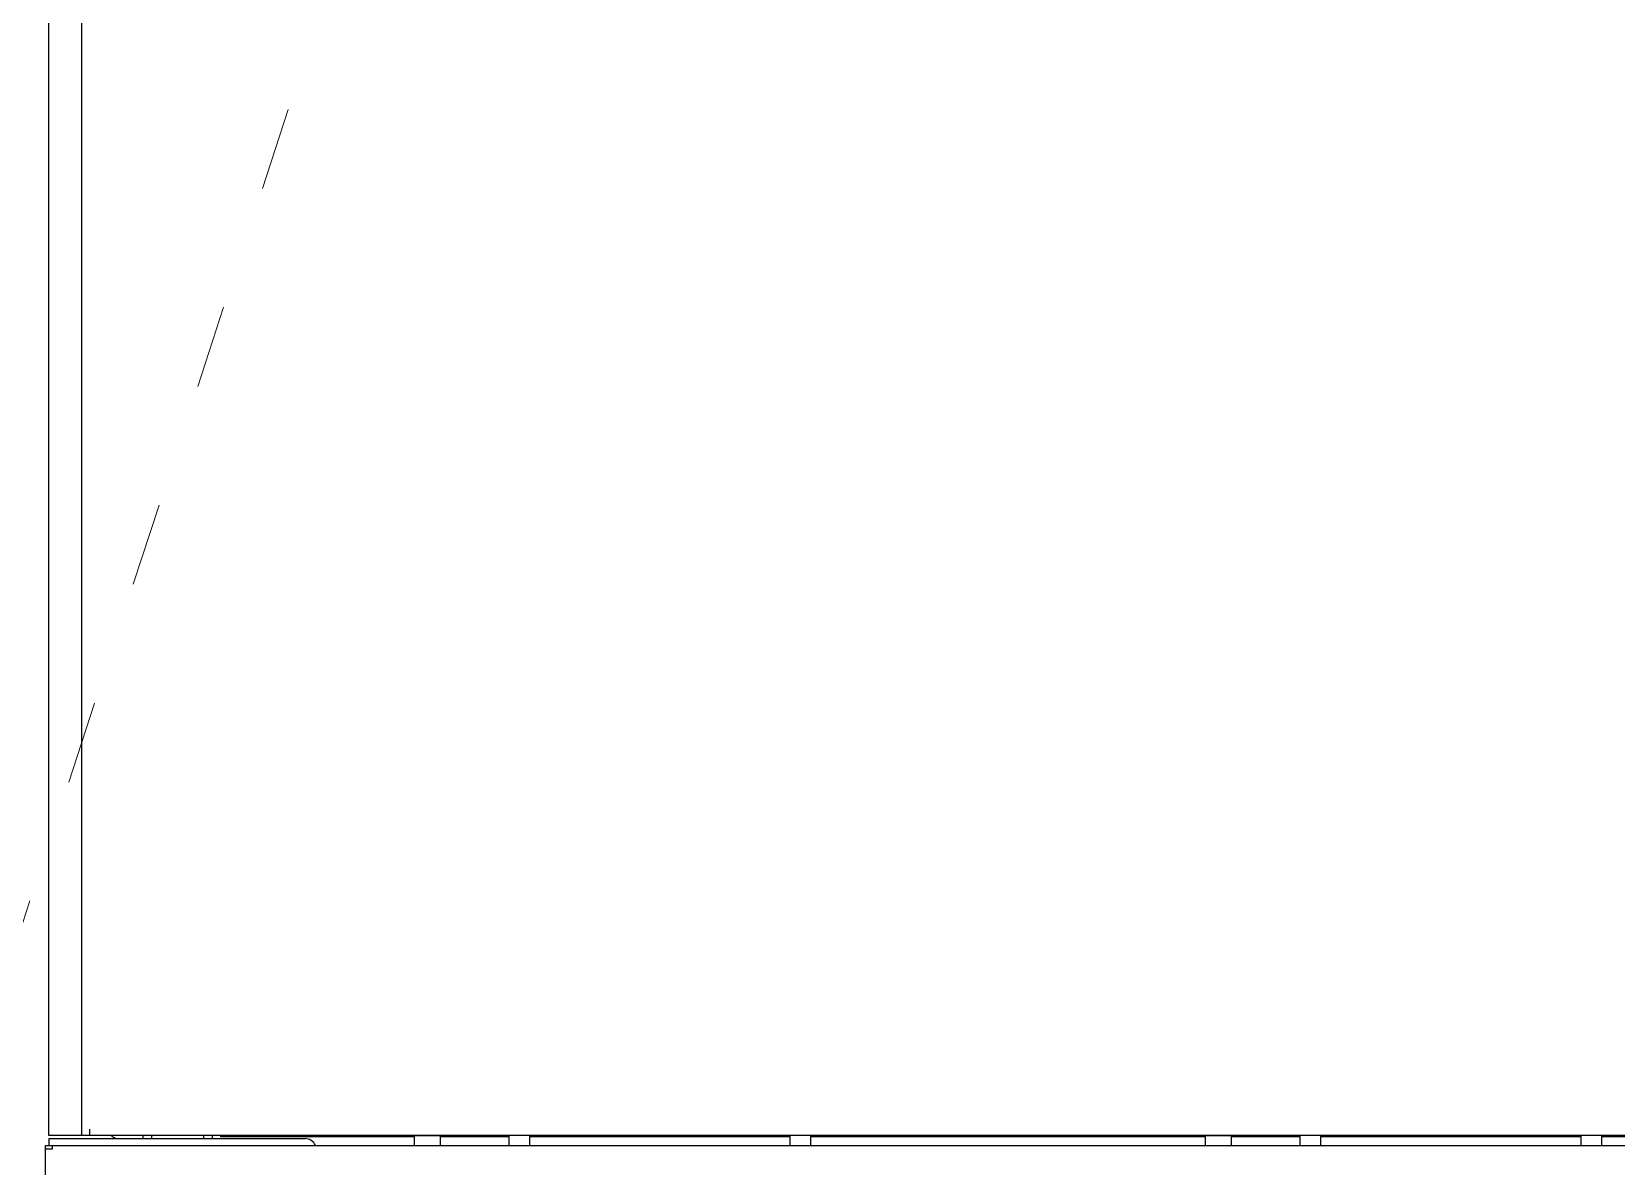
# Model space of a CAD drawing. Extents: x 59521 to 184406, y -1257 to 56672.
# Drawn here: x 70596.2 to 71053, y 18166.2 to 18493.3 of the extents above; entities that cross this region are included whole.
import ezdxf

# ---------------------------------------------------------------- set-up
doc = ezdxf.new("R2010")
doc.units = 0
doc.header["$MEASUREMENT"] = 0
doc.linetypes.add('ACAD_ISO03W100', pattern=[30, 12, -18])
doc.layers.get('0').update_dxf_attribs({"linetype": 'CONTINUOUS'})
for name, color, linetype in [('2403-00165_B-M5-1_0', 7, 'CONTINUOUS'), ('4212-L0877_0', 7, 'CONTINUOUS'), ('4215-12269_9_0', 7, 'CONTINUOUS'), ('4215-12653_3_0', 7, 'CONTINUOUS'), ('4215-12657_0', 7, 'CONTINUOUS'), ('4215-12661_1_0', 7, 'CONTINUOUS'), ('4215-17086_1_0', 7, 'CONTINUOUS'), ('CORNER_FITTING-1_041_0', 7, 'CONTINUOUS'), ('EM-S-M6-ZC_0', 7, 'CONTINUOUS')]:
    doc.layers.add(name, color=color, linetype=linetype)
doc.layers.add('THICK', color=7, linetype='CONTINUOUS', lineweight=0)

# ---------------------------------------------------------------- blocks, each defined once
blk = doc.blocks.new('ju77')
at = {"layer": '2403-00165_B-M5-1_0', "color": 87, "linetype": 'Continuous'}
for p, q in [((-274.05, -1554), (-274.05, -1557)), ((-268.03, -1554), (-268.03, -1557)), ((-193.05, -1554), (-193.05, -1557)), ((-187.03, -1554), (-187.03, -1557)), ((-46.05, -1554), (-46.05, -1557)), ((-40.03, -1554), (-40.03, -1557)), ((34.95, -1554), (34.95, -1557)), ((40.97, -1554), (40.97, -1557))]:
    blk.add_line(p, q, dxfattribs=at)
at = {"layer": '4212-L0877_0', "color": 87, "linetype": 'Continuous'}
blk.add_arc((-386.54, -1552), 3, 221.8643, 270, dxfattribs=at)
at = {"layer": '4215-12269_9_0', "color": 87, "linetype": 'Continuous'}
for p, q in [((-357.04, -1554.5), (-357.04, -1554)), ((-301.29, -1554.5), (-357.04, -1554.5)), ((-274.05, -1554.5), (-293.79, -1554.5)), ((-193.05, -1554.5), (-268.03, -1554.5)), ((-73.29, -1554.5), (-187.03, -1554.5)), ((-46.05, -1554.5), (-65.79, -1554.5)), ((34.95, -1554.5), (-40.03, -1554.5)), ((140.86, -1554.5), (40.97, -1554.5))]:
    blk.add_line(p, q, dxfattribs=at)
at = {"layer": '4215-12653_3_0', "color": 87, "linetype": 'Continuous'}
for p, q in [((-406.74, -558.5), (-406.74, -1554)), ((-406.74, -1554), (-397.04, -1554))]:
    blk.add_line(p, q, dxfattribs=at)
at = {"layer": '4215-12657_0', "color": 87, "linetype": 'Continuous'}
for p, q in [((-407.54, -1557), (328.46, -1557)), ((-407.54, -1673), (-407.54, -1557)), ((-405.54, -1558), (-405.54, -1557)), ((-407.54, -1558), (-405.54, -1558))]:
    blk.add_line(p, q, dxfattribs=at)
at = {"layer": '4215-12661_1_0', "color": 87, "linetype": 'Continuous'}
for p, q in [((-397.04, -1554), (-397.04, 459)), ((-394.84, -1552.3), (-394.84, -1554)), ((-397.04, -1554), (316.96, -1554))]:
    blk.add_line(p, q, dxfattribs=at)
at = {"layer": '4215-17086_1_0', "color": 87, "linetype": 'Continuous'}
for p, q in [((-406.54, -1555), (-332.74, -1555)), ((-406.54, -1557), (-406.54, -1555))]:
    blk.add_line(p, q, dxfattribs=at)
blk.add_arc((-332.74, -1558.2), 3.2, 22.142, 90, dxfattribs=at)
at = {"layer": 'CORNER_FITTING-1_041_0', "color": 87, "linetype": 'Continuous'}
for p, q in [((-379.54, -1554), (-379.54, -1555)), ((-377.04, -1554), (-377.04, -1555)), ((-362.04, -1554), (-362.04, -1555)), ((-359.54, -1554), (-359.54, -1555))]:
    blk.add_line(p, q, dxfattribs=at)
at = {"layer": 'EM-S-M6-ZC_0', "color": 87, "linetype": 'Continuous'}
for p, q in [((-302.87, -1554), (-302.77, -1554.1)), ((-302.77, -1554.1), (-292.32, -1554.1)), ((-301.29, -1554.1), (-301.29, -1557)), ((-293.79, -1554.1), (-293.79, -1557)), ((-292.22, -1554), (-292.32, -1554.1)), ((-74.87, -1554), (-74.77, -1554.1)), ((-74.77, -1554.1), (-64.32, -1554.1)), ((-73.29, -1554.1), (-73.29, -1557)), ((-65.79, -1554.1), (-65.79, -1557)), ((-64.22, -1554), (-64.32, -1554.1))]:
    blk.add_line(p, q, dxfattribs=at)
blk = doc.blocks.new('ETRYRTERRTERWDDASW')
at = {"layer": 'THICK', "color": 1, "linetype": 'ACAD_ISO03W100', "ltscale": 2}
blk.add_line((214233.57, 51356.57), (213440.09, 48924.57), dxfattribs=at)

msp = doc.modelspace()

# ---------------------------------------------------------------- block references
for name, p in [('ETRYRTERRTERWDDASW', (-142967.852, -31060.397)), ('ju77', (71007.779, 19729.172))]:
    msp.add_blockref(name, p)

doc.saveas('drawing.dxf')
